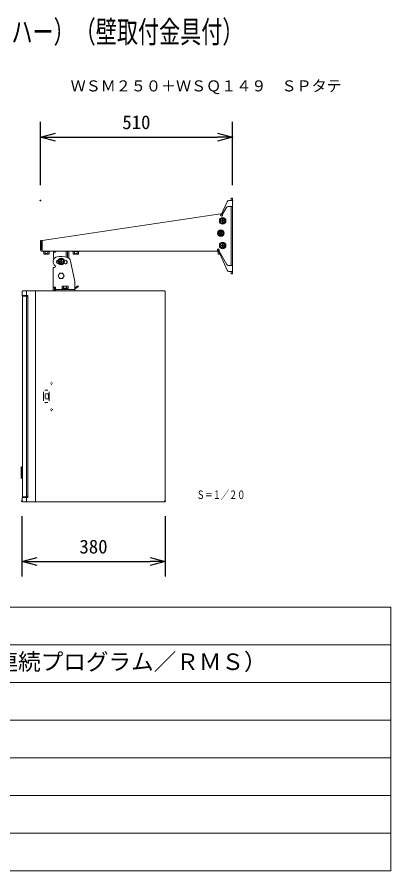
# Model space of a CAD drawing. Units: millimetres, scale not verified. Extents: x -62 to 63, y -56 to 57.
# Drawn here: x 12.9 to 62.5, y -56.5 to 56.8 of the extents above; entities that cross this region are included whole.
import ezdxf
from ezdxf.enums import TextEntityAlignment as Align

# ---------------------------------------------------------------- set-up
doc = ezdxf.new("R2010")
doc.units = ezdxf.units.MM
doc.header["$LTSCALE"] = 0.125
doc.header["$PDMODE"] = 32
doc.header["$PDSIZE"] = 0.0625
for name, color, linetype, lineweight in [('0-0_0', 7, 'Continuous', 25), ('0-1_WAKU', 1, 'Continuous', 18), ('0-4_GAIKEI', 1, 'Continuous', 18), ('0-5_SUNPO', 7, 'Continuous', 25)]:
    doc.layers.add(name, color=color, linetype=linetype, lineweight=lineweight)
for name, color, linetype in [('0-2_MOJI1', 7, 'Continuous'), ('0-3_TOUROKU', 7, 'Continuous'), ('0-6_DEFPOINTS', 7, 'Continuous')]:
    doc.layers.add(name, color=color, linetype=linetype)
doc.styles.add('ＭＳ ゴシック', font='')
doc.styles.get('ＭＳ ゴシック').set_extended_font_data('MS Gothic')

# ---------------------------------------------------------------- blocks, each defined once
blk = doc.blocks.new('_OPEN30')
at = {"layer": '0-0_0'}
blk.add_line((0, 0), (-1, 0), dxfattribs=at)
blk.add_lwpolyline([(-1, 0.26795), (0, 0), (-1, -0.26795)], dxfattribs=at)
blk = doc.blocks.new('D10')
at = {"layer": '0-5_SUNPO'}
for p, q in [((13.1553, 37.4891), (13.1553, 45.8891)), ((38.6553, 37.4891), (38.6553, 45.8891)), ((15.1553, 43.8891), (36.6553, 43.8891))]:
    blk.add_line(p, q, dxfattribs=at)
at = {"layer": '0-6_DEFPOINTS'}
for p in [(38.6553, 43.8891), (13.1553, 35.4891), (38.6553, 35.4891)]:
    blk.add_point(p, dxfattribs=at)
at = {"layer": '0-5_SUNPO', "xscale": 2, "yscale": 2, "rotation": 180}
blk.add_blockref('_OPEN30', (13.1553, 43.8891), dxfattribs=at)
at = {"layer": '0-5_SUNPO', "xscale": 2, "yscale": 2}
blk.add_blockref('_OPEN30', (38.6553, 43.8891), dxfattribs=at)
at = {"layer": '0-5_SUNPO', "style": 'ＭＳ ゴシック'}
blk.add_text('510', height=1.833, dxfattribs=at).set_placement((24.0303, 44.3891), align=Align.BOTTOM_LEFT)
blk = doc.blocks.new('D6')
at = {"layer": '0-5_SUNPO'}
for p, q in [((10.7108, -6.4208), (10.7108, -14.4208)), ((29.7107, -6.4208), (29.7107, -14.4208)), ((12.7108, -12.4208), (27.7107, -12.4208))]:
    blk.add_line(p, q, dxfattribs=at)
at = {"layer": '0-6_DEFPOINTS'}
for p in [(10.7108, -4.4208), (29.7107, -4.4208), (29.7107, -12.4208)]:
    blk.add_point(p, dxfattribs=at)
at = {"layer": '0-5_SUNPO', "xscale": 2, "yscale": 2, "rotation": 180}
blk.add_blockref('_OPEN30', (10.7108, -12.4208), dxfattribs=at)
at = {"layer": '0-5_SUNPO', "xscale": 2, "yscale": 2}
blk.add_blockref('_OPEN30', (29.7107, -12.4208), dxfattribs=at)
at = {"layer": '0-5_SUNPO', "style": 'ＭＳ ゴシック'}
blk.add_text('380', height=1.833, dxfattribs=at).set_placement((18.3358, -11.9208), align=Align.BOTTOM_LEFT)

msp = doc.modelspace()

# ---------------------------------------------------------------- linework, layer by layer
at = {"layer": '0-1_WAKU', "color": 4}
for p, q in [((62.505, -21.4993), (-62.495, -21.4993)), ((62.505, -56.4993), (62.505, -21.4993)), ((-62.495, -56.4993), (62.505, -56.4993))]:
    msp.add_line(p, q, dxfattribs=at)
at = {"layer": '0-1_WAKU'}
for p, q in [((-62.495, -26.4993), (62.505, -26.4993)), ((-62.495, -31.4993), (62.505, -31.4993)), ((-62.495, -36.4993), (62.505, -36.4993)), ((-62.495, -41.4993), (62.505, -41.4993)), ((-62.495, -46.4993), (62.505, -46.4993)), ((-62.495, -51.4993), (62.505, -51.4993))]:
    msp.add_line(p, q, dxfattribs=at)
at = {"layer": '0-4_GAIKEI', "color": 7}
for p, q in [((39.9703, 30.5515), (40.7403, 32.3053)), ((40.9692, 32.4548), (41.4559, 32.4548)), ((41.4559, 32.7548), (41.2959, 32.7548)), ((41.2959, 32.4548), (41.2959, 32.7548)), ((41.4559, 22.7548), (41.4559, 32.7548)), ((16.1859, 27.1665), (39.865, 30.6804)), ((39.865, 30.6804), (39.8901, 30.5114)), ((15.9559, 25.9148), (15.9559, 27.1648)), ((15.9559, 27.1648), (16.1159, 27.1648)), ((16.1159, 25.9148), (16.1159, 27.1648)), ((16.1859, 25.7548), (16.1859, 27.1665)), ((15.9559, 25.9548), (16.1159, 25.9548)), ((16.1159, 25.9148), (16.1859, 25.9148)), ((16.1159, 25.7548), (39.632, 25.7548)), ((17.6809, 24.8248), (17.6809, 25.7148)), ((19.3809, 24.9587), (19.3809, 25.7548)), ((19.4221, 25.7348), (19.4221, 25.7548)), ((19.4221, 25.7348), (19.7296, 25.7348)), ((19.7296, 25.7348), (19.7296, 25.7548)), ((19.7309, 25.7148), (19.7309, 24.7979)), ((39.4559, 25.9148), (39.4559, 25.7548)), ((39.4684, 25.7548), (39.4684, 25.7048)), ((39.4684, 25.7048), (39.5595, 25.6319)), ((40.7405, 23.2051), (39.5161, 26.0214)), ((17.8493, 24.8248), (17.6809, 24.8248)), ((19.6955, 24.8248), (19.7309, 24.8248)), ((19.9579, 24.4206), (20.5309, 21.7248)), ((17.6709, 23.5748), (17.8459, 23.5748)), ((17.6709, 20.4748), (17.6709, 23.5748)), ((40.9698, 23.0548), (41.4559, 23.0548)), ((41.2959, 22.7548), (41.2959, 23.0548)), ((41.4559, 22.7548), (41.2959, 22.7548)), ((20.5309, 20.4748), (20.5309, 21.7248)), ((13.6309, 20.4748), (32.4309, 20.4748)), ((17.8809, 20.9748), (17.6709, 20.9748)), ((17.9809, 20.4748), (17.9809, 20.8748)), ((17.9809, 20.6348), (20.5309, 20.6348)), ((13.5309, 19.9248), (13.5309, 20.3748)), ((13.5809, -6.8152), (13.5809, 19.7648)), ((32.5309, 20.3748), (32.5309, -7.4252)), ((13.5309, -7.4252), (13.5309, -6.9752)), ((32.4309, -7.5252), (13.6309, -7.5252))]:
    msp.add_line(p, q, dxfattribs=at)
at = {"layer": '0-4_GAIKEI'}
for p, q in [((40.1559, 30.6548), (40.6611, 31.5298)), ((40.1559, 30.5298), (40.1559, 30.6548)), ((40.8776, 31.6548), (41.4559, 31.6548)), ((41.2959, 23.8548), (41.2959, 31.6548)), ((39.9827, 30.0548), (39.8095, 29.7548)), ((39.8095, 29.7548), (39.9827, 29.4548)), ((39.9827, 30.0548), (40.3291, 30.0548)), ((40.1209, 29.7898), (39.9934, 29.7898)), ((39.9934, 29.7898), (39.9934, 29.7198)), ((39.9934, 29.7198), (40.1209, 29.7198)), ((40.0137, 30.4048), (40.0309, 30.4048)), ((40.1209, 30.0548), (40.1209, 29.7898)), ((40.1209, 29.7198), (40.1209, 29.4548)), ((40.1909, 29.7898), (40.1909, 30.0548)), ((40.3184, 29.7898), (40.1909, 29.7898)), ((40.1909, 29.7198), (40.3184, 29.7198)), ((40.1909, 29.4548), (40.1909, 29.7198)), ((40.3184, 29.7198), (40.3184, 29.7898)), ((40.5023, 29.7548), (40.3291, 30.0548)), ((40.3291, 29.4548), (40.5023, 29.7548)), ((39.7327, 28.4298), (39.5595, 28.1298)), ((39.7327, 28.4298), (40.0791, 28.4298)), ((39.8709, 28.4298), (39.8709, 28.1648)), ((39.9409, 28.1648), (39.9409, 28.4298)), ((39.9827, 29.4548), (40.3291, 29.4548)), ((40.2523, 28.1298), (40.0791, 28.4298)), ((39.5595, 28.1298), (39.7327, 27.8298)), ((39.7327, 27.8298), (40.0791, 27.8298)), ((39.7434, 28.1648), (39.7434, 28.0948)), ((39.8709, 28.1648), (39.7434, 28.1648)), ((39.7434, 28.0948), (39.8709, 28.0948)), ((39.8709, 28.0948), (39.8709, 27.8298)), ((40.0684, 28.1648), (39.9409, 28.1648)), ((39.9409, 27.8298), (39.9409, 28.0948)), ((39.9409, 28.0948), (40.0684, 28.0948)), ((40.0684, 28.0948), (40.0684, 28.1648)), ((40.0791, 27.8298), (40.2523, 28.1298)), ((39.9827, 26.8048), (39.8095, 26.5048)), ((39.8095, 26.5048), (39.9827, 26.2048)), ((39.9827, 26.8048), (40.3291, 26.8048)), ((39.9827, 26.2048), (40.3291, 26.2048)), ((40.1209, 26.5398), (39.9934, 26.5398)), ((39.9934, 26.5398), (39.9934, 26.4698)), ((39.9934, 26.4698), (40.1209, 26.4698)), ((40.1209, 26.8048), (40.1209, 26.5398)), ((40.1209, 26.4698), (40.1209, 26.2048)), ((40.1909, 26.5398), (40.1909, 26.8048)), ((40.3184, 26.5398), (40.1909, 26.5398)), ((40.1909, 26.4698), (40.3184, 26.4698)), ((40.1909, 26.2048), (40.1909, 26.4698)), ((40.3184, 26.4698), (40.3184, 26.5398)), ((40.5023, 26.5048), (40.3291, 26.8048)), ((40.3291, 26.2048), (40.5023, 26.5048)), ((16.3184, 25.7548), (16.3184, 25.7048)), ((16.3184, 25.7048), (16.4095, 25.6319)), ((17.1934, 25.7048), (16.3184, 25.7048)), ((16.4095, 25.6319), (16.4095, 25.373)), ((16.4095, 25.373), (16.4595, 25.3548)), ((16.7209, 25.3548), (16.4595, 25.3548)), ((16.5827, 25.6319), (16.5827, 25.373)), ((16.7209, 25.3548), (16.7209, 25.4448)), ((16.7209, 25.4448), (16.7909, 25.4448)), ((16.7909, 25.3548), (16.7909, 25.4448)), ((17.0523, 25.3548), (16.7909, 25.3548)), ((16.9291, 25.6319), (16.9291, 25.373)), ((17.1023, 25.373), (17.0523, 25.3548)), ((17.1934, 25.7048), (17.1023, 25.6319)), ((17.1023, 25.6319), (17.1023, 25.373)), ((17.1934, 25.7548), (17.1934, 25.7048)), ((17.6821, 25.7348), (17.6821, 25.7548)), ((17.6821, 25.7348), (17.9896, 25.7348)), ((17.6857, 25.6248), (17.9309, 25.6248)), ((17.8409, 25.7148), (17.8409, 25.6248)), ((17.9896, 25.7348), (17.9896, 25.7548)), ((18.0309, 25.7248), (18.0309, 25.7548)), ((19.5709, 24.8973), (19.5709, 25.7148)), ((20.2184, 25.7548), (20.2184, 25.7048)), ((20.2184, 25.7048), (20.3095, 25.6319)), ((21.0934, 25.7048), (20.2184, 25.7048)), ((20.3095, 25.6319), (20.3095, 25.373)), ((20.3095, 25.373), (20.3595, 25.3548)), ((20.6209, 25.3548), (20.3595, 25.3548)), ((20.4827, 25.6319), (20.4827, 25.373)), ((20.6209, 25.3548), (20.6209, 25.4448)), ((20.6209, 25.4448), (20.6909, 25.4448)), ((20.6909, 25.3548), (20.6909, 25.4448)), ((20.9523, 25.3548), (20.6909, 25.3548)), ((20.8291, 25.6319), (20.8291, 25.373)), ((21.0023, 25.373), (20.9523, 25.3548)), ((21.0934, 25.7048), (21.0023, 25.6319)), ((21.0023, 25.6319), (21.0023, 25.373)), ((21.0934, 25.7548), (21.0934, 25.7048)), ((39.4559, 25.9148), (39.5624, 25.9148)), ((39.545, 25.9548), (39.4627, 25.9548)), ((39.6537, 25.7048), (39.4684, 25.7048)), ((39.5595, 25.6319), (39.5595, 25.373)), ((39.5595, 25.373), (39.6095, 25.3548)), ((39.8059, 25.3548), (39.6095, 25.3548)), ((39.7059, 25.7548), (39.7059, 25.9148)), ((40.7307, 23.9798), (39.7059, 25.7548)), ((39.7327, 25.5231), (39.7327, 25.373)), ((18.5327, 24.6748), (18.3595, 24.3748)), ((18.3595, 24.3748), (18.5327, 24.0748)), ((18.5327, 24.6748), (18.8791, 24.6748)), ((18.5327, 24.0748), (18.8791, 24.0748)), ((18.5434, 24.4098), (18.5434, 24.3398)), ((18.6709, 24.4098), (18.5434, 24.4098)), ((18.5434, 24.3398), (18.6709, 24.3398)), ((18.6709, 24.6748), (18.6709, 24.4098)), ((18.6709, 24.3398), (18.6709, 24.0748)), ((18.7409, 24.4098), (18.7409, 24.6748)), ((18.8684, 24.4098), (18.7409, 24.4098)), ((18.7409, 24.0748), (18.7409, 24.3398)), ((18.7409, 24.3398), (18.8684, 24.3398)), ((18.8684, 24.3398), (18.8684, 24.4098)), ((19.0523, 24.3748), (18.8791, 24.6748)), ((18.8791, 24.0748), (19.0523, 24.3748)), ((19.4709, 24.1447), (19.4709, 24.4188)), ((41.4559, 23.8548), (40.9472, 23.8548)), ((18.5038, 22.8248), (18.3018, 22.4748)), ((18.908, 22.8248), (18.5038, 22.8248)), ((19.11, 22.4748), (18.908, 22.8248)), ((18.3018, 22.4748), (18.5038, 22.1248)), ((18.5038, 22.1248), (18.908, 22.1248)), ((18.908, 22.1248), (19.11, 22.4748)), ((17.8309, 20.4748), (17.8309, 20.9748)), ((18.7809, 20.7148), (18.7809, 20.6348)), ((18.781, 20.7148), (19.6808, 20.7148)), ((18.8268, 21.0966), (18.8768, 21.1148)), ((18.8268, 20.8148), (18.8268, 21.0966)), ((18.8268, 20.8148), (19.635, 20.8148)), ((18.8684, 20.8148), (18.8684, 20.7148)), ((18.8768, 21.1148), (19.585, 21.1148)), ((19.0288, 20.8148), (19.0288, 21.0966)), ((19.433, 20.8148), (19.433, 21.0966)), ((19.635, 21.0966), (19.585, 21.1148)), ((19.5934, 20.8148), (19.5934, 20.7148)), ((19.635, 20.8148), (19.635, 21.0966)), ((19.6809, 20.7148), (19.6809, 20.6348)), ((20.5309, 20.8789), (20.9768, 21.1364)), ((20.5309, 20.7634), (21.0268, 21.0498)), ((21.0268, 21.0498), (20.9768, 21.1364)), ((14.2739, 19.8748), (13.5809, 19.8748)), ((13.6409, 19.8248), (14.2724, 19.8248)), ((14.0969, 20.3748), (14.0969, 19.9248)), ((14.1052, 19.7248), (14.2724, 19.7248)), ((14.1063, 19.7248), (14.1063, -6.7752)), ((14.2724, 19.8768), (14.2724, -6.9272)), ((15.3118, 20.3748), (15.3118, -7.4252)), ((17.3461, 8.2448), (17.3104, 8.2448)), ((17.3104, 8.2048), (17.3461, 8.2048)), ((17.4816, 8.3798), (17.4425, 8.3798)), ((17.4425, 8.0698), (17.4816, 8.0698)), ((17.4519, 8.3448), (17.4519, 8.3798)), ((17.4519, 8.3448), (17.483, 8.3448)), ((17.4519, 8.1048), (17.483, 8.1048)), ((17.4519, 8.0698), (17.4519, 8.1048)), ((17.5497, 8.2448), (17.6136, 8.2448)), ((17.5497, 8.2048), (17.6136, 8.2048)), ((17.5839, 8.2048), (17.5839, 8.2448)), ((16.348, 5.8748), (16.348, 7.0748)), ((16.5436, 7.2748), (16.9349, 7.2748)), ((16.6249, 6.8123), (17.0175, 6.8123)), ((17.0175, 6.1373), (17.0175, 6.8123)), ((17.1305, 7.0748), (17.1305, 5.8748)), ((16.9349, 5.6748), (16.5436, 5.6748)), ((16.5826, 6.7123), (16.5826, 6.2373)), ((17.0175, 6.1373), (16.6249, 6.1373)), ((17.3104, 4.7448), (17.3461, 4.7448)), ((17.3461, 4.7048), (17.3104, 4.7048)), ((17.4425, 4.8798), (17.4816, 4.8798)), ((17.4816, 4.5698), (17.4425, 4.5698)), ((17.4519, 4.8798), (17.4519, 4.8448)), ((17.4519, 4.8448), (17.483, 4.8448)), ((17.4519, 4.6048), (17.4519, 4.5698)), ((17.4519, 4.6048), (17.483, 4.6048)), ((17.5497, 4.7448), (17.6136, 4.7448)), ((17.5497, 4.7048), (17.6136, 4.7048)), ((17.5839, 4.7448), (17.5839, 4.7048)), ((14.1052, -6.7752), (14.2724, -6.7752)), ((13.5809, -6.9252), (14.2739, -6.9252)), ((13.6409, -6.8752), (14.2724, -6.8752)), ((14.0969, -6.9752), (14.0969, -7.4252)), ((14.1605, -6.8152), (14.2724, -6.8152))]:
    msp.add_line(p, q, dxfattribs=at)
at = {"layer": '0-4_GAIKEI', "color": 7, "lineweight": 25}
for p, q in [((13.4628, -2.8889), (13.5809, -2.8889)), ((13.4628, -4.4002), (13.4628, -2.8889)), ((13.4628, -4.4002), (13.5809, -4.4002))]:
    msp.add_line(p, q, dxfattribs=at)
at = {"layer": '0-4_GAIKEI'}
msp.add_lwpolyline([(13.5809, 19.7648), (14.1605, 19.7648), (14.2724, 19.7648)], dxfattribs=at)
for centre in [(40.1559, 29.7548), (39.9059, 28.1298), (40.1559, 26.5048), (18.7059, 24.3748)]:
    msp.add_circle(centre, 0.4375, dxfattribs=at)
at = {"layer": '0-4_GAIKEI', "color": 7}
for centre, radius, start, end in [((40.9692, 32.2048), 0.25, 90, 156.29735), ((39.7414, 30.652), 0.25, 311.54329, 336.29735), ((16.1159, 25.9148), 0.16, 180, 270), ((18.3109, 24.3333), 0.675, 102, 234.46433), ((18.7059, 22.4748), 2.575, 71.85415, 102), ((19.9309, 25.7148), 0.36, 176.76114, 180), ((19.9309, 25.7148), 0.2, 168.43406, 180), ((18.3109, 24.3333), 0.225, 102, 282), ((18.7059, 22.4748), 2.125, 100.7145, 102), ((18.7059, 22.4748), 1.675, 72, 77.92702), ((18.7059, 22.4748), 2.125, 72, 79.2855), ((19.293, 24.2818), 0.225, 252, 72), ((19.2976, 24.2803), 0.675, 12, 71.85415), ((17.8459, 23.6998), 0.125, 270, 355.98082), ((17.8459, 23.6822), 0.125, 4.01918, 54.46433), ((40.9698, 23.3048), 0.25, 203.49857, 270), ((13.6309, 20.3748), 0.1, 90, 180), ((17.8809, 20.8748), 0.1, 0, 90), ((32.4309, 20.3748), 0.1, 0, 90), ((13.5809, 19.9248), 0.05, 180, 270), ((13.6409, 19.7648), 0.06, 90, 180), ((13.5809, -6.9752), 0.05, 90, 180), ((13.6309, -7.4252), 0.1, 180, 270), ((13.6409, -6.8152), 0.06, 180, 270), ((32.4309, -7.4252), 0.1, 270, 0)]:
    msp.add_arc(centre, radius, start, end, dxfattribs=at)
at = {"layer": '0-4_GAIKEI'}
for centre, radius, start, end in [((40.8776, 31.4048), 0.25, 90, 150), ((40.1559, 29.7548), 0.2964, 96.78129, 263.21871), ((40.0137, 30.5298), 0.125, 188.44094, 270), ((40.0309, 30.5298), 0.125, 270, 0), ((40.1559, 29.7548), 0.2964, 276.78129, 83.21871), ((39.9059, 28.1298), 0.2964, 96.78129, 263.21871), ((39.9059, 28.1298), 0.2964, 276.78129, 83.21871), ((40.1559, 26.5048), 0.2964, 96.78129, 263.21871), ((40.1559, 26.5048), 0.2964, 276.78129, 83.21871), ((17.4809, 25.7148), 0.2, 0, 11.54631), ((17.4809, 25.7148), 0.36, 0, 3.19658), ((17.9309, 25.7248), 0.1, 270, 0), ((39.5809, 25.9148), 0.125, 0, 180), ((18.7059, 24.3748), 0.2964, 96.78128, 263.21872), ((18.7059, 24.3748), 0.2964, 276.78128, 83.21872), ((40.9472, 24.1048), 0.25, 210, 270), ((18.7059, 22.4748), 0.3542, 98.77493, 141.22507), ((18.7059, 22.4748), 0.3542, 38.77493, 81.22507), ((18.7059, 22.4748), 0.3542, 158.77493, 201.22507), ((18.7059, 22.4748), 0.3542, 218.77493, 261.22507), ((18.7059, 22.4748), 0.3542, 278.77493, 321.22507), ((18.7059, 22.4748), 0.3542, 338.77493, 21.22507)]:
    msp.add_arc(centre, radius, start, end, dxfattribs=at)

# ---------------------------------------------------------------- block references
at = {"layer": '0-5_SUNPO'}
for name in ['D10', 'D6']:
    msp.add_blockref(name, (2.8006, -3.0046), dxfattribs=at)

# ---------------------------------------------------------------- texts
at = {"layer": '0-2_MOJI1', "style": 'ＭＳ ゴシック', "width": 0.7}
msp.add_text('３０ｃｍ\u3000コーン形スピーカー（ウーハー）（壁取付金具付）', height=2.933, dxfattribs=at).set_placement((-35.495, 52.5007), align=Align.BOTTOM_LEFT)
at = {"layer": '0-2_MOJI1', "style": 'ＭＳ ゴシック'}
msp.add_text('４００Ｗ／２００Ｗ（連続プログラム／ＲＭＳ）', height=2.199, dxfattribs=at).set_placement((-19.995, -30.4993), align=Align.BOTTOM_LEFT)
at = {"layer": '0-3_TOUROKU', "style": 'ＭＳ ゴシック'}
msp.add_text('ＷＳＭ２５０＋ＷＳＱ１４９\u3000ＳＰタテ', height=1.466, dxfattribs=at).set_placement((19.9716, 46.5007), align=Align.BOTTOM_LEFT)
at = {"layer": '0-3_TOUROKU', "style": 'ＭＳ ゴシック', "width": 0.7}
msp.add_text('Ｓ＝１／２０', height=1.1, dxfattribs=at).set_placement((36.6999, -7.4764), align=Align.BOTTOM_LEFT)

doc.saveas('drawing.dxf')
